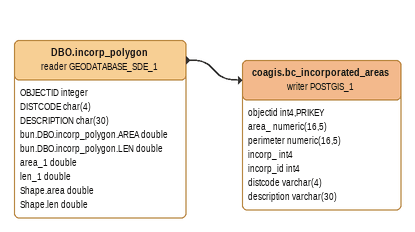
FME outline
DBO.incorp_polygon (reader GEODATABASE_SDE_1)
    attributes: OBJECTID integer, DISTCODE char(4), DESCRIPTION char(30), bun.DBO.incorp_polygon.AREA double, bun.DBO.incorp_polygon.LEN double, area_1 double, len_1 double, Shape.area double, Shape.len double
    -> coagis.bc_incorporated_areas (writer POSTGIS_1)
coagis.bc_incorporated_areas (writer POSTGIS_1)
    attributes: objectid int4,PRIKEY, area_ numeric(16,5), perimeter numeric(16,5), incorp_ int4, incorp_id int4, distcode varchar(4), description varchar(30)
